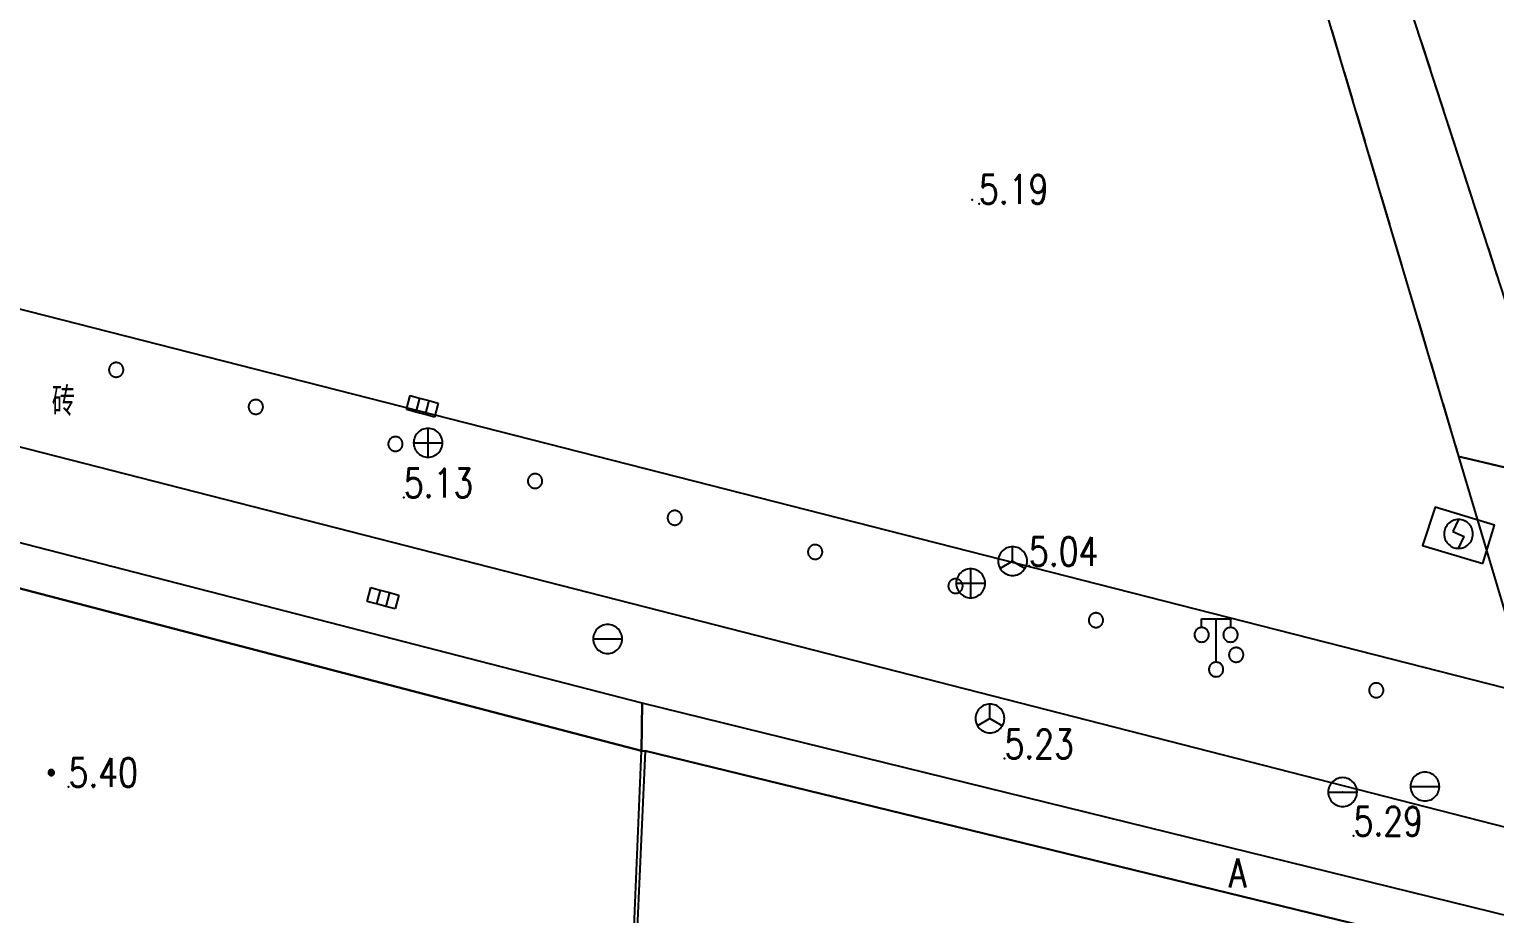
# Model space of a CAD drawing. Extents: x 500064 to 501389, y 2542464 to 2545400.
# Drawn here: x 500805.2 to 500855.9, y 2542684.2 to 2542714.8 of the extents above; entities that cross this region are included whole.
import ezdxf

# ---------------------------------------------------------------- set-up
doc = ezdxf.new("R2010")
doc.units = 0
doc.header["$LTSCALE"] = 0.5
doc.linetypes.add('CENTER', pattern=[50.8, 31.75, -6.35, 6.35, -6.35])
doc.layers.add('地形图', color=8, linetype='CONTINUOUS')
doc.styles.add('HZ', font='romans.shx', dxfattribs={"width": 0.8, "bigfont": 'hztxt.shx'})
doc.linetypes.add('10421', pattern='A,2,[150,AAA.SHX,S=1,R=0,X=0,Y=1],1e-11', length=2)

msp = doc.modelspace()

# ---------------------------------------------------------------- linework, layer by layer
at = {"layer": '地形图', "linetype": '10421', "flags": 128}
msp.add_lwpolyline([(500754.203, 2542974.695), (500766.756, 2542979.856), (500771.623, 2542981.856), (500781.237, 2542982.491), (500786.024, 2542983.55), (500800.67, 2542986.791), (500806.428, 2542987.484), (500807.978, 2542983.96), (500810.981, 2542970.388), (500810.231, 2542968.694), (500811.306, 2542955.454), (500814.267, 2542955.752), (500815.332, 2542919.979), (500816.974, 2542911.232), (500820.027, 2542898.551), (500822.57, 2542885.284), (500823.999, 2542874), (500824.709, 2542862.41), (500825.755, 2542857.145), (500831.565, 2542824.91), (500833.464, 2542814.092), (500834.25, 2542812.692), (500834.285, 2542812.631), (500835.498, 2542807.063), (500836.163, 2542806.226), (500836.427, 2542805.361), (500836.608, 2542804.445), (500837.116, 2542800.81), (500837.792, 2542796.37), (500838.044, 2542793.116), (500837.987, 2542791.001), (500837.869, 2542789.132), (500837.871, 2542786.994), (500838.011, 2542783.971), (500839.096, 2542779.115), (500840.223, 2542774.863), (500841.15, 2542770.816), (500841.902, 2542767.907), (500842.468, 2542765.354), (500843.041, 2542761.362), (500842.763, 2542759.962), (500843.616, 2542755.054), (500844.521, 2542748.413), (500846.324, 2542732.29), (500846.754, 2542726.443), (500847.689, 2542723.418), (500854.649, 2542700.048), (500855.09, 2542699.943), (500858.298, 2542699.182), (500850.693, 2542722.64), (500851.439, 2542724.29), (500851.909, 2542726.528), (500852.204, 2542728.454), (500852.562, 2542730.905), (500852.714, 2542732.854), (500852.624, 2542741.836), (500852.113, 2542746.665), (500851.754, 2542750.779), (500849.371, 2542753.466), (500848.798, 2542758.505), (500849.085, 2542762.204), (500848.623, 2542768.831), (500845.934, 2542785.506), (500845.042, 2542798.204), (500844.494, 2542803.044), (500843.723, 2542805.076), (500842.639, 2542806.261), (500840.726, 2542807.863), (500839.662, 2542813.715), (500839, 2542816.562), (500838.077, 2542819.972), (500834.804, 2542838.464), (500832.418, 2542855.46), (500829.995, 2542873.409), (500829.605, 2542876.218), (500829.128, 2542879.144), (500828.835, 2542880.616), (500827.521, 2542886.528), (500825.949, 2542892.949), (500824.779, 2542897.856), (500823.22, 2542905.406), (500822.712, 2542908.768), (500822.287, 2542912.716), (500821.557, 2542920.901), (500817.898, 2542920.58), (500817.649, 2542956.094), (500816.583, 2542960.45), (500816.1, 2542970.382), (500815.529, 2542978.477), (500815.494, 2542984.207), (500815.638, 2542987.326), (500815.783, 2542989.782), (500815.828, 2542990.167), (500816.047, 2542990.819), (500816.36, 2542991.191), (500816.876, 2542991.479), (500817.597, 2542991.669), (500820.79, 2542992.117), (500825.962, 2542992.799), (500831.554, 2542993.527), (500833.603, 2542993.788), (500834.268, 2542993.813), (500835.917, 2542993.668), (500837.277, 2542997.218), (500847.327, 2542998.788), (500852.507, 2542997.898), (500857.497, 2542998.421), (500866.435, 2542999.958), (500868.339, 2542999.958), (500877.436, 2543001.987), (500883.589, 2543003.61), (500883.838, 2543003.634), (500898.384, 2543004.793), (500910.656, 2543007.233), (500925.139, 2543009.502), (500943.109, 2543010.488), (500961.295, 2543011.662), (500971.348, 2543007.629), (500977.238, 2543002.479), (500975.728, 2543000.389), (500988.993, 2542994.361), (500993.388, 2542992.284), (500997.059, 2542990.332), (500998.052, 2542989.806), (501004.587, 2542986.783), (501007.126, 2542985.473), (501009.481, 2542984.17), (501011.153, 2542983.218), (501012.799, 2542982.6), (501014.711, 2542982.36), (501018.28, 2542982.212), (501036.032, 2542981.946), (501049.83, 2542981.54), (501053.699, 2542981.364), (501060.811, 2542981.03), (501068.164, 2542980.612), (501074.273, 2542979.952), (501077.348, 2542979.504), (501080.342, 2542978.964), (501082.603, 2542978.416), (501085.519, 2542977.537), (501089.257, 2542976.244), (501091.455, 2542975.57), (501093.527, 2542975.247), (501100.687, 2542976.721), (501106.438, 2542977.058), (501111.595, 2542977.501), (501115.833, 2542978.212), (501120.394, 2542979.147), (501130.098, 2542981.504), (501138.147, 2542984.689), (501145.934, 2542987.982), (501159.061, 2542995.793), (501160.733, 2542996.98), (501168.84, 2543003.851), (501173.559, 2543008.622), (501180.329, 2543015.742), (501184.08, 2543019.869), (501186.556, 2543022.802), (501190.889, 2543028.689), (501192.739, 2543030.989), (501196.244, 2543034.859)], dxfattribs=at)
at = {"layer": '地形图'}
for points in [[(500850.258, 2542714.794), (500850.544, 2542713.835)], [(500853.673, 2542713.451), (500853.365, 2542714.402)], [(500850.686, 2542713.356), (500850.972, 2542712.398)], [(500854.136, 2542712.024), (500853.827, 2542712.975)], [(500851.115, 2542711.918), (500851.4, 2542710.96)], [(500854.598, 2542710.597), (500854.29, 2542711.548)], [(500895.509, 2542682.011), (500780.472, 2542711.364), (500780.167, 2542711.356), (500779.894, 2542711.319), (500779.437, 2542711.188), (500778.873, 2542710.884), (500778.347, 2542710.388), (500778.023, 2542709.87), (500777.406, 2542707.397), (500777.501, 2542673.51)], [(500851.543, 2542710.481), (500851.828, 2542709.522)], [(500855.061, 2542709.17), (500854.752, 2542710.121)], [(500851.971, 2542709.043), (500852.256, 2542708.085)], [(500855.523, 2542707.743), (500855.215, 2542708.695)], [(500852.399, 2542707.606), (500852.685, 2542706.647)], [(500897.091, 2542676.757), (500858.669, 2542686.593), (500836.197, 2542692.346), (500794.446, 2542703.035), (500777.406, 2542707.397)], [(500855.986, 2542706.316), (500855.678, 2542707.268)], [(500852.827, 2542706.168), (500853.113, 2542705.21)], [(500853.256, 2542704.73), (500853.541, 2542703.772)], [(500808.187, 2542702.798), (500808.203, 2542702.799), (500808.218, 2542702.8), (500808.234, 2542702.802), (500808.249, 2542702.806), (500808.264, 2542702.81), (500808.279, 2542702.815), (500808.294, 2542702.821), (500808.308, 2542702.828), (500808.321, 2542702.836), (500808.334, 2542702.845), (500808.347, 2542702.854), (500808.359, 2542702.865), (500808.37, 2542702.876), (500808.38, 2542702.887), (500808.39, 2542702.9), (500808.399, 2542702.913), (500808.407, 2542702.926), (500808.414, 2542702.94), (500808.421, 2542702.954), (500808.426, 2542702.969), (500808.431, 2542702.984), (500808.434, 2542702.999), (500808.437, 2542703.015), (500808.438, 2542703.031), (500808.439, 2542703.046), (500808.439, 2542703.062), (500808.437, 2542703.078), (500808.435, 2542703.093), (500808.432, 2542703.109), (500808.427, 2542703.124), (500808.422, 2542703.138), (500808.416, 2542703.153), (500808.409, 2542703.167), (500808.401, 2542703.181), (500808.392, 2542703.194), (500808.383, 2542703.206), (500808.373, 2542703.218), (500808.362, 2542703.229), (500808.35, 2542703.24), (500808.338, 2542703.249), (500808.325, 2542703.258), (500808.311, 2542703.266), (500808.297, 2542703.274), (500808.283, 2542703.28), (500808.268, 2542703.285), (500808.253, 2542703.29), (500808.238, 2542703.293), (500808.222, 2542703.296), (500808.207, 2542703.298), (500808.191, 2542703.298), (500808.175, 2542703.298), (500808.16, 2542703.297), (500808.144, 2542703.294), (500808.129, 2542703.291), (500808.114, 2542703.287), (500808.099, 2542703.281), (500808.084, 2542703.275), (500808.07, 2542703.268), (500808.057, 2542703.261), (500808.044, 2542703.252), (500808.031, 2542703.242), (500808.019, 2542703.232), (500808.008, 2542703.221), (500807.998, 2542703.209), (500807.988, 2542703.197), (500807.979, 2542703.184), (500807.971, 2542703.171), (500807.964, 2542703.157), (500807.957, 2542703.142), (500807.952, 2542703.128), (500807.947, 2542703.113), (500807.944, 2542703.097), (500807.941, 2542703.082), (500807.94, 2542703.066), (500807.939, 2542703.05), (500807.939, 2542703.035), (500807.941, 2542703.019), (500807.943, 2542703.004), (500807.946, 2542702.988), (500807.951, 2542702.973), (500807.956, 2542702.958), (500807.962, 2542702.944), (500807.969, 2542702.93), (500807.977, 2542702.916), (500807.986, 2542702.903), (500807.995, 2542702.891), (500808.005, 2542702.879), (500808.016, 2542702.867), (500808.028, 2542702.857), (500808.04, 2542702.847), (500808.053, 2542702.838), (500808.067, 2542702.83), (500808.081, 2542702.823), (500808.095, 2542702.817), (500808.11, 2542702.811), (500808.125, 2542702.807), (500808.14, 2542702.803), (500808.156, 2542702.801), (500808.171, 2542702.799), (500808.187, 2542702.798)], [(500853.684, 2542703.293), (500853.969, 2542702.334)], [(500813.019, 2542701.515), (500813.035, 2542701.515), (500813.051, 2542701.517), (500813.066, 2542701.519), (500813.082, 2542701.522), (500813.097, 2542701.527), (500813.112, 2542701.532), (500813.126, 2542701.538), (500813.14, 2542701.545), (500813.154, 2542701.553), (500813.167, 2542701.562), (500813.179, 2542701.571), (500813.191, 2542701.581), (500813.202, 2542701.592), (500813.213, 2542701.604), (500813.223, 2542701.616), (500813.231, 2542701.629), (500813.24, 2542701.643), (500813.247, 2542701.657), (500813.253, 2542701.671), (500813.259, 2542701.686), (500813.263, 2542701.701), (500813.267, 2542701.716), (500813.269, 2542701.732), (500813.271, 2542701.747), (500813.271, 2542701.763), (500813.271, 2542701.779), (500813.27, 2542701.794), (500813.267, 2542701.81), (500813.264, 2542701.825), (500813.26, 2542701.84), (500813.255, 2542701.855), (500813.249, 2542701.87), (500813.242, 2542701.884), (500813.234, 2542701.897), (500813.225, 2542701.91), (500813.215, 2542701.923), (500813.205, 2542701.935), (500813.194, 2542701.946), (500813.182, 2542701.956), (500813.17, 2542701.966), (500813.157, 2542701.975), (500813.144, 2542701.983), (500813.13, 2542701.99), (500813.115, 2542701.997), (500813.101, 2542702.002), (500813.086, 2542702.007), (500813.07, 2542702.01), (500813.055, 2542702.013), (500813.039, 2542702.014), (500813.024, 2542702.015), (500813.008, 2542702.015), (500812.992, 2542702.013), (500812.977, 2542702.011), (500812.961, 2542702.008), (500812.946, 2542702.003), (500812.931, 2542701.998), (500812.917, 2542701.992), (500812.903, 2542701.985), (500812.889, 2542701.977), (500812.876, 2542701.969), (500812.864, 2542701.959), (500812.852, 2542701.949), (500812.841, 2542701.938), (500812.83, 2542701.926), (500812.82, 2542701.914), (500812.812, 2542701.901), (500812.803, 2542701.887), (500812.796, 2542701.873), (500812.79, 2542701.859), (500812.784, 2542701.844), (500812.78, 2542701.829), (500812.776, 2542701.814), (500812.774, 2542701.798), (500812.772, 2542701.783), (500812.772, 2542701.767), (500812.772, 2542701.751), (500812.773, 2542701.736), (500812.776, 2542701.72), (500812.779, 2542701.705), (500812.783, 2542701.69), (500812.788, 2542701.675), (500812.794, 2542701.661), (500812.801, 2542701.646), (500812.809, 2542701.633), (500812.818, 2542701.62), (500812.828, 2542701.607), (500812.838, 2542701.595), (500812.849, 2542701.584), (500812.861, 2542701.574), (500812.873, 2542701.564), (500812.886, 2542701.555), (500812.899, 2542701.547), (500812.913, 2542701.54), (500812.928, 2542701.533), (500812.942, 2542701.528), (500812.957, 2542701.523), (500812.973, 2542701.52), (500812.988, 2542701.517), (500813.004, 2542701.516), (500813.019, 2542701.515)], [(500818.238, 2542701.674), (500818.368, 2542702.156)], [(500818.368, 2542702.156), (500818.692, 2542702.069), (500819.01, 2542701.982), (500819.334, 2542701.895)], [(500818.692, 2542702.069), (500818.561, 2542701.586)], [(500819.01, 2542701.982), (500818.88, 2542701.5)], [(500819.334, 2542701.895), (500819.203, 2542701.412)], [(500819.203, 2542701.412), (500818.88, 2542701.5), (500818.561, 2542701.586), (500818.238, 2542701.674)], [(500854.112, 2542701.855), (500854.397, 2542700.897)], [(500818.984, 2542700.022), (500819.037, 2542700.025), (500819.088, 2542700.033), (500819.139, 2542700.046), (500819.188, 2542700.065), (500819.234, 2542700.089), (500819.278, 2542700.117), (500819.319, 2542700.15), (500819.356, 2542700.187), (500819.389, 2542700.228), (500819.417, 2542700.272), (500819.441, 2542700.319), (500819.46, 2542700.367), (500819.473, 2542700.418), (500819.482, 2542700.47), (500819.484, 2542700.522), (500819.482, 2542700.574), (500819.473, 2542700.626), (500819.46, 2542700.676), (500819.441, 2542700.725), (500819.417, 2542700.772), (500819.389, 2542700.816), (500819.356, 2542700.856), (500819.319, 2542700.893), (500819.278, 2542700.926), (500819.234, 2542700.955), (500819.188, 2542700.979), (500819.139, 2542700.997), (500819.088, 2542701.011), (500819.037, 2542701.019), (500818.984, 2542701.022), (500818.932, 2542701.019), (500818.88, 2542701.011), (500818.83, 2542700.997), (500818.781, 2542700.979), (500818.734, 2542700.955), (500818.69, 2542700.926), (500818.65, 2542700.893), (500818.613, 2542700.856), (500818.58, 2542700.816), (500818.551, 2542700.772), (500818.528, 2542700.725), (500818.509, 2542700.676), (500818.495, 2542700.626), (500818.487, 2542700.574), (500818.484, 2542700.522), (500818.487, 2542700.47), (500818.495, 2542700.418), (500818.509, 2542700.367), (500818.528, 2542700.319), (500818.551, 2542700.272), (500818.58, 2542700.228), (500818.613, 2542700.187), (500818.65, 2542700.15), (500818.69, 2542700.117), (500818.734, 2542700.089), (500818.781, 2542700.065), (500818.83, 2542700.046), (500818.88, 2542700.033), (500818.932, 2542700.025), (500818.984, 2542700.022)], [(500818.984, 2542700.022), (500818.984, 2542700.522), (500818.984, 2542701.022)], [(500817.852, 2542700.232), (500817.868, 2542700.232), (500817.883, 2542700.234), (500817.899, 2542700.236), (500817.914, 2542700.239), (500817.929, 2542700.243), (500817.944, 2542700.249), (500817.959, 2542700.255), (500817.973, 2542700.262), (500817.986, 2542700.27), (500817.999, 2542700.278), (500818.012, 2542700.288), (500818.024, 2542700.298), (500818.035, 2542700.309), (500818.045, 2542700.321), (500818.055, 2542700.333), (500818.064, 2542700.346), (500818.072, 2542700.36), (500818.079, 2542700.373), (500818.086, 2542700.388), (500818.091, 2542700.403), (500818.096, 2542700.418), (500818.099, 2542700.433), (500818.102, 2542700.448), (500818.103, 2542700.464), (500818.104, 2542700.48), (500818.104, 2542700.495), (500818.102, 2542700.511), (500818.1, 2542700.527), (500818.097, 2542700.542), (500818.092, 2542700.557), (500818.087, 2542700.572), (500818.081, 2542700.586), (500818.074, 2542700.6), (500818.066, 2542700.614), (500818.058, 2542700.627), (500818.048, 2542700.64), (500818.038, 2542700.651), (500818.027, 2542700.663), (500818.015, 2542700.673), (500818.003, 2542700.683), (500817.99, 2542700.692), (500817.976, 2542700.7), (500817.962, 2542700.707), (500817.948, 2542700.713), (500817.933, 2542700.719), (500817.918, 2542700.723), (500817.903, 2542700.727), (500817.887, 2542700.73), (500817.872, 2542700.731), (500817.856, 2542700.732), (500817.84, 2542700.731), (500817.825, 2542700.73), (500817.809, 2542700.728), (500817.794, 2542700.724), (500817.779, 2542700.72), (500817.764, 2542700.715), (500817.749, 2542700.709), (500817.735, 2542700.702), (500817.722, 2542700.694), (500817.709, 2542700.685), (500817.696, 2542700.676), (500817.684, 2542700.665), (500817.673, 2542700.654), (500817.663, 2542700.643), (500817.653, 2542700.63), (500817.644, 2542700.617), (500817.636, 2542700.604), (500817.629, 2542700.59), (500817.622, 2542700.576), (500817.617, 2542700.561), (500817.612, 2542700.546), (500817.609, 2542700.531), (500817.606, 2542700.515), (500817.605, 2542700.5), (500817.604, 2542700.484), (500817.604, 2542700.468), (500817.606, 2542700.453), (500817.608, 2542700.437), (500817.611, 2542700.422), (500817.616, 2542700.406), (500817.621, 2542700.392), (500817.627, 2542700.377), (500817.634, 2542700.363), (500817.642, 2542700.35), (500817.651, 2542700.337), (500817.66, 2542700.324), (500817.67, 2542700.312), (500817.681, 2542700.301), (500817.693, 2542700.29), (500817.705, 2542700.281), (500817.718, 2542700.272), (500817.732, 2542700.264), (500817.746, 2542700.257), (500817.76, 2542700.25), (500817.775, 2542700.245), (500817.79, 2542700.24), (500817.805, 2542700.237), (500817.821, 2542700.234), (500817.836, 2542700.232), (500817.852, 2542700.232)], [(500818.484, 2542700.522), (500818.984, 2542700.522), (500819.484, 2542700.522)], [(500854.54, 2542700.418), (500854.65, 2542700.049)], [(500867.176, 2542671.801), (500858.298, 2542699.182), (500855.09, 2542699.943), (500854.649, 2542700.048), (500862.739, 2542672.887)], [(500822.685, 2542698.949), (500822.7, 2542698.949), (500822.716, 2542698.95), (500822.731, 2542698.953), (500822.747, 2542698.956), (500822.762, 2542698.96), (500822.777, 2542698.965), (500822.791, 2542698.971), (500822.805, 2542698.978), (500822.819, 2542698.986), (500822.832, 2542698.995), (500822.844, 2542699.005), (500822.856, 2542699.015), (500822.867, 2542699.026), (500822.878, 2542699.038), (500822.888, 2542699.05), (500822.897, 2542699.063), (500822.905, 2542699.076), (500822.912, 2542699.09), (500822.918, 2542699.105), (500822.924, 2542699.119), (500822.928, 2542699.134), (500822.932, 2542699.15), (500822.934, 2542699.165), (500822.936, 2542699.181), (500822.937, 2542699.197), (500822.936, 2542699.212), (500822.935, 2542699.228), (500822.933, 2542699.243), (500822.929, 2542699.259), (500822.925, 2542699.274), (500822.92, 2542699.289), (500822.914, 2542699.303), (500822.907, 2542699.317), (500822.899, 2542699.331), (500822.89, 2542699.344), (500822.881, 2542699.356), (500822.87, 2542699.368), (500822.859, 2542699.379), (500822.848, 2542699.39), (500822.835, 2542699.4), (500822.822, 2542699.409), (500822.809, 2542699.417), (500822.795, 2542699.424), (500822.781, 2542699.43), (500822.766, 2542699.436), (500822.751, 2542699.44), (500822.735, 2542699.444), (500822.72, 2542699.446), (500822.704, 2542699.448), (500822.689, 2542699.449), (500822.673, 2542699.448), (500822.657, 2542699.447), (500822.642, 2542699.444), (500822.626, 2542699.441), (500822.611, 2542699.437), (500822.596, 2542699.432), (500822.582, 2542699.426), (500822.568, 2542699.419), (500822.554, 2542699.411), (500822.541, 2542699.402), (500822.529, 2542699.392), (500822.517, 2542699.382), (500822.506, 2542699.371), (500822.495, 2542699.359), (500822.486, 2542699.347), (500822.477, 2542699.334), (500822.469, 2542699.321), (500822.461, 2542699.307), (500822.455, 2542699.292), (500822.449, 2542699.278), (500822.445, 2542699.263), (500822.441, 2542699.247), (500822.439, 2542699.232), (500822.437, 2542699.216), (500822.437, 2542699.201), (500822.437, 2542699.185), (500822.438, 2542699.169), (500822.441, 2542699.154), (500822.444, 2542699.138), (500822.448, 2542699.123), (500822.453, 2542699.108), (500822.46, 2542699.094), (500822.467, 2542699.08), (500822.474, 2542699.066), (500822.483, 2542699.053), (500822.493, 2542699.041), (500822.503, 2542699.029), (500822.514, 2542699.018), (500822.526, 2542699.007), (500822.538, 2542698.998), (500822.551, 2542698.989), (500822.564, 2542698.98), (500822.578, 2542698.973), (500822.593, 2542698.967), (500822.607, 2542698.961), (500822.622, 2542698.957), (500822.638, 2542698.953), (500822.653, 2542698.951), (500822.669, 2542698.949), (500822.685, 2542698.949)], [(500827.525, 2542697.676), (500827.541, 2542697.676), (500827.556, 2542697.678), (500827.572, 2542697.681), (500827.587, 2542697.684), (500827.602, 2542697.689), (500827.617, 2542697.694), (500827.631, 2542697.701), (500827.645, 2542697.708), (500827.658, 2542697.716), (500827.671, 2542697.725), (500827.684, 2542697.735), (500827.695, 2542697.746), (500827.706, 2542697.757), (500827.716, 2542697.769), (500827.726, 2542697.781), (500827.735, 2542697.794), (500827.742, 2542697.808), (500827.749, 2542697.822), (500827.755, 2542697.837), (500827.761, 2542697.851), (500827.765, 2542697.867), (500827.768, 2542697.882), (500827.77, 2542697.897), (500827.771, 2542697.913), (500827.772, 2542697.929), (500827.771, 2542697.944), (500827.769, 2542697.96), (500827.767, 2542697.976), (500827.763, 2542697.991), (500827.758, 2542698.006), (500827.753, 2542698.021), (500827.747, 2542698.035), (500827.739, 2542698.049), (500827.731, 2542698.062), (500827.722, 2542698.075), (500827.712, 2542698.087), (500827.702, 2542698.099), (500827.691, 2542698.11), (500827.679, 2542698.12), (500827.666, 2542698.13), (500827.653, 2542698.138), (500827.639, 2542698.146), (500827.625, 2542698.153), (500827.611, 2542698.159), (500827.596, 2542698.164), (500827.581, 2542698.169), (500827.565, 2542698.172), (500827.55, 2542698.174), (500827.534, 2542698.175), (500827.519, 2542698.176), (500827.503, 2542698.175), (500827.487, 2542698.173), (500827.472, 2542698.171), (500827.456, 2542698.167), (500827.441, 2542698.162), (500827.427, 2542698.157), (500827.412, 2542698.15), (500827.399, 2542698.143), (500827.385, 2542698.135), (500827.372, 2542698.126), (500827.36, 2542698.116), (500827.348, 2542698.106), (500827.337, 2542698.094), (500827.327, 2542698.082), (500827.318, 2542698.07), (500827.309, 2542698.057), (500827.301, 2542698.043), (500827.294, 2542698.029), (500827.288, 2542698.015), (500827.283, 2542698), (500827.279, 2542697.985), (500827.276, 2542697.969), (500827.273, 2542697.954), (500827.272, 2542697.938), (500827.272, 2542697.922), (500827.272, 2542697.907), (500827.274, 2542697.891), (500827.277, 2542697.876), (500827.28, 2542697.86), (500827.285, 2542697.845), (500827.29, 2542697.831), (500827.297, 2542697.816), (500827.304, 2542697.802), (500827.312, 2542697.789), (500827.321, 2542697.776), (500827.331, 2542697.764), (500827.342, 2542697.752), (500827.353, 2542697.741), (500827.365, 2542697.731), (500827.377, 2542697.721), (500827.391, 2542697.713), (500827.404, 2542697.705), (500827.418, 2542697.698), (500827.433, 2542697.692), (500827.448, 2542697.687), (500827.463, 2542697.683), (500827.478, 2542697.679), (500827.494, 2542697.677), (500827.509, 2542697.676), (500827.525, 2542697.676)], [(500855.484, 2542696.341), (500855.886, 2542697.673), (500853.839, 2542698.291), (500853.402, 2542696.97), (500855.484, 2542696.341)], [(500854.646, 2542696.868), (500854.698, 2542696.87), (500854.75, 2542696.878), (500854.801, 2542696.892), (500854.849, 2542696.911), (500854.896, 2542696.934), (500854.94, 2542696.963), (500854.981, 2542696.996), (500855.018, 2542697.033), (500855.051, 2542697.074), (500855.079, 2542697.118), (500855.103, 2542697.164), (500855.122, 2542697.213), (500855.135, 2542697.264), (500855.143, 2542697.315), (500855.146, 2542697.368), (500855.143, 2542697.42), (500855.135, 2542697.471), (500855.122, 2542697.522), (500855.103, 2542697.571), (500855.079, 2542697.618), (500855.051, 2542697.661), (500855.018, 2542697.702), (500854.981, 2542697.739), (500854.94, 2542697.772), (500854.896, 2542697.801), (500854.849, 2542697.824), (500854.801, 2542697.843), (500854.75, 2542697.857), (500854.698, 2542697.865), (500854.646, 2542697.868), (500854.594, 2542697.865), (500854.542, 2542697.857), (500854.491, 2542697.843), (500854.443, 2542697.824), (500854.396, 2542697.801), (500854.352, 2542697.772), (500854.311, 2542697.739), (500854.274, 2542697.702), (500854.242, 2542697.661), (500854.213, 2542697.618), (500854.189, 2542697.571), (500854.17, 2542697.522), (500854.157, 2542697.471), (500854.149, 2542697.42), (500854.146, 2542697.368), (500854.149, 2542697.315), (500854.157, 2542697.264), (500854.17, 2542697.213), (500854.189, 2542697.164), (500854.213, 2542697.118), (500854.242, 2542697.074), (500854.274, 2542697.033), (500854.311, 2542696.996), (500854.352, 2542696.963), (500854.396, 2542696.934), (500854.443, 2542696.911), (500854.491, 2542696.892), (500854.542, 2542696.878), (500854.594, 2542696.87), (500854.646, 2542696.868)], [(500854.646, 2542697.868), (500854.455, 2542697.456)], [(500854.455, 2542697.456), (500854.837, 2542697.279)], [(500832.383, 2542696.494), (500832.399, 2542696.495), (500832.415, 2542696.497), (500832.43, 2542696.499), (500832.445, 2542696.503), (500832.46, 2542696.507), (500832.475, 2542696.513), (500832.49, 2542696.519), (500832.503, 2542696.527), (500832.517, 2542696.535), (500832.53, 2542696.544), (500832.542, 2542696.554), (500832.554, 2542696.564), (500832.565, 2542696.575), (500832.575, 2542696.587), (500832.584, 2542696.6), (500832.593, 2542696.613), (500832.601, 2542696.627), (500832.608, 2542696.641), (500832.614, 2542696.655), (500832.619, 2542696.67), (500832.623, 2542696.685), (500832.626, 2542696.701), (500832.629, 2542696.716), (500832.63, 2542696.732), (500832.63, 2542696.747), (500832.629, 2542696.763), (500832.628, 2542696.779), (500832.625, 2542696.794), (500832.622, 2542696.81), (500832.617, 2542696.825), (500832.611, 2542696.839), (500832.605, 2542696.854), (500832.598, 2542696.867), (500832.59, 2542696.881), (500832.581, 2542696.894), (500832.571, 2542696.906), (500832.56, 2542696.918), (500832.549, 2542696.929), (500832.537, 2542696.939), (500832.525, 2542696.948), (500832.511, 2542696.957), (500832.498, 2542696.965), (500832.484, 2542696.972), (500832.469, 2542696.978), (500832.454, 2542696.983), (500832.439, 2542696.987), (500832.424, 2542696.99), (500832.408, 2542696.993), (500832.393, 2542696.994), (500832.377, 2542696.994), (500832.361, 2542696.994), (500832.346, 2542696.992), (500832.33, 2542696.989), (500832.315, 2542696.986), (500832.3, 2542696.981), (500832.285, 2542696.975), (500832.271, 2542696.969), (500832.257, 2542696.962), (500832.244, 2542696.954), (500832.231, 2542696.945), (500832.218, 2542696.935), (500832.207, 2542696.924), (500832.196, 2542696.913), (500832.186, 2542696.901), (500832.176, 2542696.889), (500832.167, 2542696.875), (500832.16, 2542696.862), (500832.153, 2542696.848), (500832.147, 2542696.833), (500832.141, 2542696.818), (500832.137, 2542696.803), (500832.134, 2542696.788), (500832.132, 2542696.772), (500832.131, 2542696.757), (500832.13, 2542696.741), (500832.131, 2542696.725), (500832.133, 2542696.71), (500832.135, 2542696.694), (500832.139, 2542696.679), (500832.143, 2542696.664), (500832.149, 2542696.649), (500832.155, 2542696.635), (500832.163, 2542696.621), (500832.171, 2542696.608), (500832.18, 2542696.595), (500832.19, 2542696.582), (500832.2, 2542696.571), (500832.211, 2542696.56), (500832.223, 2542696.55), (500832.236, 2542696.54), (500832.249, 2542696.531), (500832.263, 2542696.524), (500832.277, 2542696.517), (500832.291, 2542696.511), (500832.306, 2542696.505), (500832.321, 2542696.501), (500832.337, 2542696.498), (500832.352, 2542696.496), (500832.368, 2542696.495), (500832.383, 2542696.494)], [(500839.215, 2542695.926), (500839.267, 2542695.928), (500839.319, 2542695.936), (500839.369, 2542695.95), (500839.418, 2542695.969), (500839.465, 2542695.993), (500839.509, 2542696.021), (500839.55, 2542696.054), (500839.587, 2542696.091), (500839.619, 2542696.132), (500839.648, 2542696.176), (500839.672, 2542696.222), (500839.691, 2542696.271), (500839.704, 2542696.322), (500839.712, 2542696.373), (500839.715, 2542696.426), (500839.712, 2542696.478), (500839.704, 2542696.529), (500839.691, 2542696.58), (500839.672, 2542696.629), (500839.648, 2542696.676), (500839.619, 2542696.719), (500839.587, 2542696.76), (500839.55, 2542696.797), (500839.509, 2542696.83), (500839.465, 2542696.859), (500839.418, 2542696.882), (500839.369, 2542696.901), (500839.319, 2542696.915), (500839.267, 2542696.923), (500839.215, 2542696.925), (500839.163, 2542696.923), (500839.111, 2542696.915), (500839.06, 2542696.901), (500839.012, 2542696.882), (500838.965, 2542696.859), (500838.921, 2542696.83), (500838.88, 2542696.797), (500838.843, 2542696.76), (500838.81, 2542696.719), (500838.782, 2542696.676), (500838.758, 2542696.629), (500838.739, 2542696.58), (500838.726, 2542696.529), (500838.718, 2542696.478), (500838.715, 2542696.426), (500838.718, 2542696.373), (500838.726, 2542696.322), (500838.739, 2542696.271), (500838.758, 2542696.222), (500838.782, 2542696.176), (500838.81, 2542696.132), (500838.843, 2542696.091), (500838.88, 2542696.054), (500838.921, 2542696.021), (500838.965, 2542695.993), (500839.012, 2542695.969), (500839.06, 2542695.95), (500839.111, 2542695.936), (500839.163, 2542695.928), (500839.215, 2542695.926)], [(500839.215, 2542696.426), (500839.215, 2542696.925)], [(500854.646, 2542696.868), (500854.837, 2542697.279)], [(500839.215, 2542696.426), (500838.782, 2542696.176)], [(500839.215, 2542696.426), (500839.648, 2542696.176)], [(500837.242, 2542695.313), (500837.258, 2542695.314), (500837.273, 2542695.315), (500837.289, 2542695.318), (500837.304, 2542695.322), (500837.319, 2542695.326), (500837.334, 2542695.332), (500837.348, 2542695.338), (500837.362, 2542695.345), (500837.37, 2542695.35), (500837.375, 2542695.354), (500837.388, 2542695.363), (500837.4, 2542695.372), (500837.412, 2542695.383), (500837.423, 2542695.394), (500837.433, 2542695.406), (500837.443, 2542695.419), (500837.451, 2542695.432), (500837.459, 2542695.445), (500837.466, 2542695.459), (500837.472, 2542695.474), (500837.477, 2542695.489), (500837.482, 2542695.504), (500837.485, 2542695.519), (500837.487, 2542695.535), (500837.488, 2542695.55), (500837.489, 2542695.566), (500837.488, 2542695.582), (500837.486, 2542695.597), (500837.484, 2542695.613), (500837.48, 2542695.628), (500837.475, 2542695.643), (500837.47, 2542695.659), (500837.464, 2542695.672), (500837.456, 2542695.686), (500837.448, 2542695.7), (500837.439, 2542695.712), (500837.429, 2542695.725), (500837.419, 2542695.736), (500837.407, 2542695.747), (500837.396, 2542695.758), (500837.383, 2542695.767), (500837.37, 2542695.776), (500837.356, 2542695.784), (500837.342, 2542695.79), (500837.328, 2542695.797), (500837.313, 2542695.802), (500837.298, 2542695.806), (500837.285, 2542695.808), (500837.282, 2542695.809), (500837.267, 2542695.811), (500837.251, 2542695.813), (500837.235, 2542695.813), (500837.22, 2542695.812), (500837.204, 2542695.811), (500837.189, 2542695.808), (500837.173, 2542695.804), (500837.158, 2542695.8), (500837.144, 2542695.794), (500837.129, 2542695.788), (500837.115, 2542695.78), (500837.102, 2542695.772), (500837.089, 2542695.763), (500837.077, 2542695.753), (500837.065, 2542695.743), (500837.054, 2542695.732), (500837.044, 2542695.72), (500837.035, 2542695.707), (500837.026, 2542695.694), (500837.018, 2542695.681), (500837.011, 2542695.666), (500837.005, 2542695.652), (500837, 2542695.637), (500836.996, 2542695.622), (500836.993, 2542695.607), (500836.99, 2542695.591), (500836.989, 2542695.575), (500836.989, 2542695.56), (500836.989, 2542695.544), (500836.991, 2542695.528), (500836.994, 2542695.513), (500836.997, 2542695.498), (500837.002, 2542695.483), (500837.007, 2542695.468), (500837.014, 2542695.454), (500837.021, 2542695.44), (500837.029, 2542695.426), (500837.038, 2542695.413), (500837.048, 2542695.401), (500837.059, 2542695.389), (500837.07, 2542695.378), (500837.082, 2542695.368), (500837.094, 2542695.359), (500837.107, 2542695.35), (500837.121, 2542695.342), (500837.135, 2542695.335), (500837.15, 2542695.329), (500837.164, 2542695.324), (500837.18, 2542695.32), (500837.195, 2542695.317), (500837.211, 2542695.315), (500837.226, 2542695.313), (500837.242, 2542695.313)], [(500837.762, 2542695.159), (500837.814, 2542695.161), (500837.866, 2542695.169), (500837.917, 2542695.183), (500837.966, 2542695.202), (500838.012, 2542695.226), (500838.056, 2542695.254), (500838.097, 2542695.287), (500838.134, 2542695.324), (500838.167, 2542695.365), (500838.195, 2542695.409), (500838.219, 2542695.455), (500838.238, 2542695.504), (500838.251, 2542695.555), (500838.259, 2542695.606), (500838.262, 2542695.659), (500838.259, 2542695.711), (500838.251, 2542695.763), (500838.238, 2542695.813), (500838.219, 2542695.862), (500838.195, 2542695.909), (500838.167, 2542695.952), (500838.134, 2542695.993), (500838.097, 2542696.03), (500838.056, 2542696.063), (500838.012, 2542696.092), (500837.966, 2542696.115), (500837.917, 2542696.134), (500837.866, 2542696.148), (500837.814, 2542696.156), (500837.762, 2542696.159), (500837.71, 2542696.156), (500837.658, 2542696.148), (500837.608, 2542696.134), (500837.559, 2542696.115), (500837.512, 2542696.092), (500837.468, 2542696.063), (500837.428, 2542696.03), (500837.391, 2542695.993), (500837.358, 2542695.952), (500837.329, 2542695.909), (500837.305, 2542695.862), (500837.287, 2542695.813), (500837.285, 2542695.808), (500837.273, 2542695.763), (500837.265, 2542695.711), (500837.262, 2542695.659), (500837.265, 2542695.606), (500837.273, 2542695.555), (500837.287, 2542695.504), (500837.305, 2542695.455), (500837.329, 2542695.409), (500837.358, 2542695.365), (500837.37, 2542695.35), (500837.391, 2542695.324), (500837.428, 2542695.287), (500837.468, 2542695.254), (500837.512, 2542695.226), (500837.559, 2542695.202), (500837.608, 2542695.183), (500837.658, 2542695.169), (500837.71, 2542695.161), (500837.762, 2542695.159)], [(500837.762, 2542695.159), (500837.762, 2542695.659), (500837.762, 2542696.159)], [(500816.875, 2542695.031), (500817.006, 2542695.514)], [(500817.006, 2542695.514), (500817.329, 2542695.426), (500817.648, 2542695.34), (500817.971, 2542695.253)], [(500817.329, 2542695.426), (500817.199, 2542694.944)], [(500817.648, 2542695.34), (500817.517, 2542694.858)], [(500837.262, 2542695.659), (500837.47, 2542695.659), (500837.762, 2542695.659), (500838.262, 2542695.659)], [(500817.84, 2542694.77), (500817.517, 2542694.858), (500817.199, 2542694.944), (500816.875, 2542695.031)], [(500817.971, 2542695.253), (500817.84, 2542694.77)], [(500842.1, 2542694.132), (500842.116, 2542694.132), (500842.132, 2542694.134), (500842.147, 2542694.137), (500842.162, 2542694.14), (500842.177, 2542694.145), (500842.192, 2542694.15), (500842.206, 2542694.157), (500842.22, 2542694.164), (500842.234, 2542694.172), (500842.247, 2542694.181), (500842.259, 2542694.191), (500842.271, 2542694.202), (500842.282, 2542694.213), (500842.292, 2542694.225), (500842.301, 2542694.237), (500842.31, 2542694.25), (500842.318, 2542694.264), (500842.325, 2542694.278), (500842.331, 2542694.293), (500842.336, 2542694.307), (500842.34, 2542694.323), (500842.343, 2542694.338), (500842.346, 2542694.353), (500842.347, 2542694.369), (500842.347, 2542694.385), (500842.346, 2542694.4), (500842.345, 2542694.416), (500842.342, 2542694.432), (500842.338, 2542694.447), (500842.334, 2542694.462), (500842.328, 2542694.477), (500842.322, 2542694.491), (500842.315, 2542694.505), (500842.306, 2542694.518), (500842.297, 2542694.531), (500842.288, 2542694.543), (500842.277, 2542694.555), (500842.266, 2542694.566), (500842.254, 2542694.576), (500842.241, 2542694.586), (500842.228, 2542694.594), (500842.215, 2542694.602), (500842.201, 2542694.609), (500842.186, 2542694.615), (500842.171, 2542694.62), (500842.156, 2542694.624), (500842.141, 2542694.628), (500842.125, 2542694.63), (500842.11, 2542694.631), (500842.094, 2542694.632), (500842.078, 2542694.631), (500842.063, 2542694.629), (500842.047, 2542694.626), (500842.032, 2542694.623), (500842.017, 2542694.618), (500842.002, 2542694.613), (500841.988, 2542694.606), (500841.974, 2542694.599), (500841.96, 2542694.591), (500841.948, 2542694.582), (500841.935, 2542694.572), (500841.924, 2542694.562), (500841.913, 2542694.55), (500841.902, 2542694.538), (500841.893, 2542694.526), (500841.884, 2542694.513), (500841.877, 2542694.499), (500841.87, 2542694.485), (500841.864, 2542694.471), (500841.858, 2542694.456), (500841.854, 2542694.441), (500841.851, 2542694.425), (500841.849, 2542694.41), (500841.847, 2542694.394), (500841.847, 2542694.378), (500841.848, 2542694.363), (500841.85, 2542694.347), (500841.852, 2542694.332), (500841.856, 2542694.316), (500841.86, 2542694.301), (500841.866, 2542694.287), (500841.872, 2542694.272), (500841.88, 2542694.258), (500841.888, 2542694.245), (500841.897, 2542694.232), (500841.907, 2542694.22), (500841.917, 2542694.208), (500841.928, 2542694.197), (500841.94, 2542694.187), (500841.953, 2542694.177), (500841.966, 2542694.169), (500841.98, 2542694.161), (500841.994, 2542694.154), (500842.008, 2542694.148), (500842.023, 2542694.143), (500842.038, 2542694.139), (500842.053, 2542694.135), (500842.069, 2542694.133), (500842.085, 2542694.132), (500842.1, 2542694.132)], [(500845.756, 2542694.126), (500845.756, 2542694.426)], [(500845.756, 2542694.426), (500846.256, 2542694.426), (500846.756, 2542694.426)], [(500846.256, 2542692.926), (500846.256, 2542694.426)], [(500846.756, 2542694.426), (500846.756, 2542694.126)], [(500825.198, 2542693.231), (500825.25, 2542693.234), (500825.302, 2542693.242), (500825.353, 2542693.256), (500825.401, 2542693.275), (500825.448, 2542693.298), (500825.492, 2542693.327), (500825.533, 2542693.36), (500825.57, 2542693.397), (500825.603, 2542693.437), (500825.631, 2542693.481), (500825.655, 2542693.528), (500825.674, 2542693.577), (500825.687, 2542693.627), (500825.695, 2542693.679), (500825.698, 2542693.731), (500825.695, 2542693.784), (500825.687, 2542693.835), (500825.674, 2542693.886), (500825.655, 2542693.935), (500825.631, 2542693.981), (500825.603, 2542694.025), (500825.57, 2542694.066), (500825.533, 2542694.103), (500825.492, 2542694.136), (500825.448, 2542694.164), (500825.401, 2542694.188), (500825.353, 2542694.207), (500825.302, 2542694.22), (500825.25, 2542694.229), (500825.198, 2542694.231), (500825.146, 2542694.229), (500825.094, 2542694.22), (500825.044, 2542694.207), (500824.995, 2542694.188), (500824.948, 2542694.164), (500824.904, 2542694.136), (500824.864, 2542694.103), (500824.826, 2542694.066), (500824.794, 2542694.025), (500824.765, 2542693.981), (500824.741, 2542693.935), (500824.723, 2542693.886), (500824.709, 2542693.835), (500824.701, 2542693.784), (500824.698, 2542693.731), (500824.701, 2542693.679), (500824.709, 2542693.627), (500824.723, 2542693.577), (500824.741, 2542693.528), (500824.765, 2542693.481), (500824.794, 2542693.437), (500824.826, 2542693.397), (500824.864, 2542693.36), (500824.904, 2542693.327), (500824.948, 2542693.298), (500824.995, 2542693.275), (500825.044, 2542693.256), (500825.094, 2542693.242), (500825.146, 2542693.234), (500825.198, 2542693.231)], [(500845.756, 2542693.626), (500845.782, 2542693.627), (500845.808, 2542693.631), (500845.833, 2542693.638), (500845.858, 2542693.647), (500845.881, 2542693.659), (500845.903, 2542693.673), (500845.923, 2542693.69), (500845.942, 2542693.708), (500845.958, 2542693.729), (500845.972, 2542693.751), (500845.984, 2542693.774), (500845.994, 2542693.798), (500846, 2542693.824), (500846.005, 2542693.85), (500846.006, 2542693.876), (500846.005, 2542693.902), (500846, 2542693.928), (500845.994, 2542693.953), (500845.984, 2542693.977), (500845.972, 2542694.001), (500845.958, 2542694.023), (500845.942, 2542694.043), (500845.923, 2542694.061), (500845.903, 2542694.078), (500845.881, 2542694.092), (500845.858, 2542694.104), (500845.833, 2542694.113), (500845.808, 2542694.12), (500845.782, 2542694.124), (500845.756, 2542694.126), (500845.73, 2542694.124), (500845.704, 2542694.12), (500845.679, 2542694.113), (500845.654, 2542694.104), (500845.631, 2542694.092), (500845.609, 2542694.078), (500845.589, 2542694.061), (500845.57, 2542694.043), (500845.554, 2542694.023), (500845.539, 2542694.001), (500845.527, 2542693.977), (500845.518, 2542693.953), (500845.511, 2542693.928), (500845.507, 2542693.902), (500845.506, 2542693.876), (500845.507, 2542693.85), (500845.511, 2542693.824), (500845.518, 2542693.798), (500845.527, 2542693.774), (500845.539, 2542693.751), (500845.554, 2542693.729), (500845.57, 2542693.708), (500845.589, 2542693.69), (500845.609, 2542693.673), (500845.631, 2542693.659), (500845.654, 2542693.647), (500845.679, 2542693.638), (500845.704, 2542693.631), (500845.73, 2542693.627), (500845.756, 2542693.626)], [(500846.756, 2542693.626), (500846.782, 2542693.627), (500846.808, 2542693.631), (500846.833, 2542693.638), (500846.858, 2542693.647), (500846.881, 2542693.659), (500846.903, 2542693.673), (500846.923, 2542693.69), (500846.942, 2542693.708), (500846.958, 2542693.729), (500846.972, 2542693.751), (500846.984, 2542693.774), (500846.994, 2542693.798), (500847, 2542693.824), (500847.005, 2542693.85), (500847.006, 2542693.876), (500847.005, 2542693.902), (500847, 2542693.928), (500846.994, 2542693.953), (500846.984, 2542693.977), (500846.972, 2542694.001), (500846.958, 2542694.023), (500846.942, 2542694.043), (500846.923, 2542694.061), (500846.903, 2542694.078), (500846.881, 2542694.092), (500846.858, 2542694.104), (500846.833, 2542694.113), (500846.808, 2542694.12), (500846.782, 2542694.124), (500846.756, 2542694.126), (500846.73, 2542694.124), (500846.704, 2542694.12), (500846.679, 2542694.113), (500846.654, 2542694.104), (500846.631, 2542694.092), (500846.609, 2542694.078), (500846.589, 2542694.061), (500846.57, 2542694.043), (500846.554, 2542694.023), (500846.539, 2542694.001), (500846.527, 2542693.977), (500846.518, 2542693.953), (500846.511, 2542693.928), (500846.507, 2542693.902), (500846.506, 2542693.876), (500846.507, 2542693.85), (500846.511, 2542693.824), (500846.518, 2542693.798), (500846.527, 2542693.774), (500846.539, 2542693.751), (500846.554, 2542693.729), (500846.57, 2542693.708), (500846.589, 2542693.69), (500846.609, 2542693.673), (500846.631, 2542693.659), (500846.654, 2542693.647), (500846.679, 2542693.638), (500846.704, 2542693.631), (500846.73, 2542693.627), (500846.756, 2542693.626)], [(500824.698, 2542693.731), (500825.698, 2542693.731)], [(500846.952, 2542692.933), (500846.968, 2542692.933), (500846.983, 2542692.935), (500846.999, 2542692.937), (500847.014, 2542692.941), (500847.029, 2542692.945), (500847.044, 2542692.95), (500847.058, 2542692.957), (500847.072, 2542692.964), (500847.086, 2542692.972), (500847.099, 2542692.981), (500847.111, 2542692.99), (500847.123, 2542693.001), (500847.134, 2542693.012), (500847.144, 2542693.024), (500847.154, 2542693.036), (500847.163, 2542693.049), (500847.171, 2542693.063), (500847.178, 2542693.077), (500847.184, 2542693.091), (500847.189, 2542693.106), (500847.194, 2542693.121), (500847.197, 2542693.137), (500847.199, 2542693.152), (500847.201, 2542693.168), (500847.201, 2542693.183), (500847.201, 2542693.199), (500847.199, 2542693.215), (500847.197, 2542693.23), (500847.193, 2542693.246), (500847.189, 2542693.261), (500847.183, 2542693.275), (500847.177, 2542693.29), (500847.17, 2542693.304), (500847.162, 2542693.317), (500847.153, 2542693.33), (500847.143, 2542693.343), (500847.133, 2542693.354), (500847.122, 2542693.365), (500847.11, 2542693.376), (500847.097, 2542693.385), (500847.084, 2542693.394), (500847.071, 2542693.402), (500847.057, 2542693.409), (500847.042, 2542693.415), (500847.028, 2542693.421), (500847.013, 2542693.425), (500846.997, 2542693.428), (500846.982, 2542693.431), (500846.966, 2542693.432), (500846.95, 2542693.433), (500846.935, 2542693.432), (500846.919, 2542693.43), (500846.903, 2542693.428), (500846.888, 2542693.424), (500846.873, 2542693.42), (500846.858, 2542693.415), (500846.844, 2542693.408), (500846.83, 2542693.401), (500846.817, 2542693.393), (500846.804, 2542693.384), (500846.791, 2542693.375), (500846.779, 2542693.364), (500846.768, 2542693.353), (500846.758, 2542693.341), (500846.748, 2542693.329), (500846.74, 2542693.316), (500846.732, 2542693.302), (500846.725, 2542693.288), (500846.718, 2542693.274), (500846.713, 2542693.259), (500846.709, 2542693.244), (500846.705, 2542693.229), (500846.703, 2542693.213), (500846.702, 2542693.197), (500846.701, 2542693.182), (500846.702, 2542693.166), (500846.703, 2542693.15), (500846.706, 2542693.135), (500846.709, 2542693.119), (500846.714, 2542693.104), (500846.719, 2542693.09), (500846.725, 2542693.075), (500846.732, 2542693.061), (500846.741, 2542693.048), (500846.749, 2542693.035), (500846.759, 2542693.022), (500846.77, 2542693.011), (500846.781, 2542693), (500846.793, 2542692.989), (500846.805, 2542692.98), (500846.818, 2542692.971), (500846.832, 2542692.963), (500846.846, 2542692.956), (500846.86, 2542692.95), (500846.875, 2542692.945), (500846.89, 2542692.94), (500846.905, 2542692.937), (500846.921, 2542692.934), (500846.936, 2542692.933), (500846.952, 2542692.933)], [(500846.256, 2542692.426), (500846.282, 2542692.427), (500846.308, 2542692.431), (500846.333, 2542692.438), (500846.358, 2542692.447), (500846.381, 2542692.459), (500846.403, 2542692.473), (500846.423, 2542692.49), (500846.442, 2542692.508), (500846.458, 2542692.529), (500846.472, 2542692.551), (500846.484, 2542692.574), (500846.494, 2542692.598), (500846.5, 2542692.624), (500846.505, 2542692.65), (500846.506, 2542692.676), (500846.505, 2542692.702), (500846.5, 2542692.728), (500846.494, 2542692.753), (500846.484, 2542692.777), (500846.472, 2542692.801), (500846.458, 2542692.823), (500846.442, 2542692.843), (500846.423, 2542692.861), (500846.403, 2542692.878), (500846.381, 2542692.892), (500846.358, 2542692.904), (500846.333, 2542692.913), (500846.308, 2542692.92), (500846.282, 2542692.924), (500846.256, 2542692.926), (500846.23, 2542692.924), (500846.204, 2542692.92), (500846.179, 2542692.913), (500846.154, 2542692.904), (500846.131, 2542692.892), (500846.109, 2542692.878), (500846.089, 2542692.861), (500846.07, 2542692.843), (500846.054, 2542692.823), (500846.039, 2542692.801), (500846.027, 2542692.777), (500846.018, 2542692.753), (500846.011, 2542692.728), (500846.007, 2542692.702), (500846.006, 2542692.676), (500846.007, 2542692.65), (500846.011, 2542692.624), (500846.018, 2542692.598), (500846.027, 2542692.574), (500846.039, 2542692.551), (500846.054, 2542692.529), (500846.07, 2542692.508), (500846.089, 2542692.49), (500846.109, 2542692.473), (500846.131, 2542692.459), (500846.154, 2542692.447), (500846.179, 2542692.438), (500846.204, 2542692.431), (500846.23, 2542692.427), (500846.256, 2542692.426)], [(500851.799, 2542691.706), (500851.815, 2542691.706), (500851.831, 2542691.708), (500851.846, 2542691.71), (500851.861, 2542691.714), (500851.876, 2542691.718), (500851.891, 2542691.724), (500851.906, 2542691.73), (500851.92, 2542691.737), (500851.933, 2542691.745), (500851.946, 2542691.754), (500851.958, 2542691.764), (500851.97, 2542691.774), (500851.981, 2542691.785), (500851.992, 2542691.797), (500852.001, 2542691.809), (500852.01, 2542691.822), (500852.018, 2542691.836), (500852.025, 2542691.85), (500852.031, 2542691.864), (500852.036, 2542691.879), (500852.041, 2542691.894), (500852.044, 2542691.91), (500852.047, 2542691.925), (500852.048, 2542691.941), (500852.048, 2542691.957), (500852.048, 2542691.972), (500852.046, 2542691.988), (500852.044, 2542692.003), (500852.04, 2542692.019), (500852.036, 2542692.034), (500852.03, 2542692.049), (500852.024, 2542692.063), (500852.017, 2542692.077), (500852.009, 2542692.09), (500852, 2542692.103), (500851.99, 2542692.116), (500851.98, 2542692.127), (500851.969, 2542692.139), (500851.957, 2542692.149), (500851.945, 2542692.158), (500851.932, 2542692.167), (500851.918, 2542692.175), (500851.904, 2542692.182), (500851.89, 2542692.188), (500851.875, 2542692.194), (500851.86, 2542692.198), (500851.844, 2542692.201), (500851.829, 2542692.204), (500851.813, 2542692.205), (500851.798, 2542692.206), (500851.782, 2542692.205), (500851.766, 2542692.204), (500851.751, 2542692.201), (500851.735, 2542692.198), (500851.72, 2542692.193), (500851.706, 2542692.188), (500851.691, 2542692.182), (500851.677, 2542692.174), (500851.664, 2542692.166), (500851.651, 2542692.157), (500851.638, 2542692.148), (500851.627, 2542692.137), (500851.616, 2542692.126), (500851.605, 2542692.114), (500851.596, 2542692.102), (500851.587, 2542692.089), (500851.579, 2542692.075), (500851.572, 2542692.061), (500851.566, 2542692.047), (500851.56, 2542692.032), (500851.556, 2542692.017), (500851.553, 2542692.002), (500851.55, 2542691.986), (500851.549, 2542691.971), (500851.548, 2542691.955), (500851.549, 2542691.939), (500851.55, 2542691.924), (500851.553, 2542691.908), (500851.556, 2542691.893), (500851.561, 2542691.878), (500851.566, 2542691.863), (500851.572, 2542691.849), (500851.58, 2542691.835), (500851.588, 2542691.821), (500851.597, 2542691.808), (500851.606, 2542691.796), (500851.617, 2542691.784), (500851.628, 2542691.773), (500851.64, 2542691.763), (500851.652, 2542691.753), (500851.665, 2542691.744), (500851.679, 2542691.736), (500851.693, 2542691.729), (500851.707, 2542691.723), (500851.722, 2542691.718), (500851.737, 2542691.713), (500851.752, 2542691.71), (500851.768, 2542691.708), (500851.784, 2542691.706), (500851.799, 2542691.706)], [(500838.429, 2542690.479), (500838.482, 2542690.482), (500838.533, 2542690.49), (500838.584, 2542690.503), (500838.633, 2542690.522), (500838.679, 2542690.546), (500838.723, 2542690.574), (500838.764, 2542690.607), (500838.801, 2542690.644), (500838.834, 2542690.685), (500838.862, 2542690.729), (500838.886, 2542690.776), (500838.905, 2542690.824), (500838.918, 2542690.875), (500838.927, 2542690.927), (500838.929, 2542690.979), (500838.927, 2542691.031), (500838.918, 2542691.083), (500838.905, 2542691.133), (500838.886, 2542691.182), (500838.862, 2542691.229), (500838.834, 2542691.273), (500838.801, 2542691.314), (500838.764, 2542691.351), (500838.723, 2542691.384), (500838.679, 2542691.412), (500838.633, 2542691.436), (500838.584, 2542691.455), (500838.533, 2542691.468), (500838.482, 2542691.476), (500838.429, 2542691.479), (500838.377, 2542691.476), (500838.325, 2542691.468), (500838.275, 2542691.455), (500838.226, 2542691.436), (500838.179, 2542691.412), (500838.135, 2542691.384), (500838.095, 2542691.351), (500838.058, 2542691.314), (500838.025, 2542691.273), (500837.996, 2542691.229), (500837.973, 2542691.182), (500837.954, 2542691.133), (500837.94, 2542691.083), (500837.932, 2542691.031), (500837.929, 2542690.979), (500837.932, 2542690.927), (500837.94, 2542690.875), (500837.954, 2542690.824), (500837.973, 2542690.776), (500837.996, 2542690.729), (500838.025, 2542690.685), (500838.058, 2542690.644), (500838.095, 2542690.607), (500838.135, 2542690.574), (500838.179, 2542690.546), (500838.226, 2542690.522), (500838.275, 2542690.503), (500838.325, 2542690.49), (500838.377, 2542690.482), (500838.429, 2542690.479)], [(500838.429, 2542690.979), (500838.429, 2542691.479)], [(500838.429, 2542690.979), (500837.996, 2542690.729)], [(500838.429, 2542690.979), (500838.862, 2542690.729)], [(500805.943, 2542689.006), (500805.953, 2542689.006), (500805.964, 2542689.008), (500805.974, 2542689.011), (500805.984, 2542689.014), (500805.993, 2542689.019), (500806.002, 2542689.025), (500806.01, 2542689.031), (500806.017, 2542689.039), (500806.024, 2542689.047), (500806.027, 2542689.052), (500806.03, 2542689.056), (500806.034, 2542689.065), (500806.038, 2542689.075), (500806.041, 2542689.085), (500806.042, 2542689.095), (500806.043, 2542689.106), (500806.042, 2542689.116), (500806.041, 2542689.126), (500806.038, 2542689.137), (500806.034, 2542689.146), (500806.031, 2542689.153), (500806.03, 2542689.156), (500806.024, 2542689.164), (500806.017, 2542689.173), (500806.01, 2542689.18), (500806.002, 2542689.187), (500805.993, 2542689.192), (500805.992, 2542689.193), (500805.984, 2542689.197), (500805.974, 2542689.201), (500805.964, 2542689.204), (500805.953, 2542689.205), (500805.943, 2542689.206), (500805.933, 2542689.205), (500805.922, 2542689.204), (500805.912, 2542689.201), (500805.902, 2542689.197), (500805.893, 2542689.192), (500805.884, 2542689.187), (500805.876, 2542689.18), (500805.869, 2542689.173), (500805.862, 2542689.164), (500805.859, 2542689.16), (500805.856, 2542689.156), (500805.852, 2542689.146), (500805.848, 2542689.137), (500805.845, 2542689.126), (500805.844, 2542689.116), (500805.843, 2542689.106), (500805.844, 2542689.095), (500805.845, 2542689.085), (500805.848, 2542689.075), (500805.852, 2542689.065), (500805.855, 2542689.059), (500805.856, 2542689.056), (500805.862, 2542689.047), (500805.869, 2542689.039), (500805.876, 2542689.031), (500805.884, 2542689.025), (500805.893, 2542689.019), (500805.894, 2542689.019), (500805.902, 2542689.014), (500805.912, 2542689.011), (500805.922, 2542689.008), (500805.933, 2542689.006), (500805.943, 2542689.006)], [(500805.894, 2542689.019), (500806.027, 2542689.052), (500806.03, 2542689.056), (500805.856, 2542689.056), (500805.855, 2542689.059), (500806.043, 2542689.106), (500805.843, 2542689.106), (500806.031, 2542689.153), (500806.03, 2542689.156), (500805.856, 2542689.156), (500805.859, 2542689.16), (500805.992, 2542689.193)], [(500850.634, 2542687.931), (500850.686, 2542687.933), (500850.738, 2542687.942), (500850.789, 2542687.955), (500850.837, 2542687.974), (500850.884, 2542687.998), (500850.928, 2542688.026), (500850.969, 2542688.059), (500851.006, 2542688.096), (500851.039, 2542688.137), (500851.067, 2542688.181), (500851.091, 2542688.227), (500851.11, 2542688.276), (500851.123, 2542688.327), (500851.131, 2542688.378), (500851.134, 2542688.431), (500851.131, 2542688.483), (500851.123, 2542688.535), (500851.11, 2542688.585), (500851.091, 2542688.634), (500851.067, 2542688.681), (500851.039, 2542688.725), (500851.006, 2542688.765), (500850.969, 2542688.802), (500850.928, 2542688.835), (500850.884, 2542688.864), (500850.837, 2542688.887), (500850.789, 2542688.906), (500850.738, 2542688.92), (500850.686, 2542688.928), (500850.634, 2542688.931), (500850.582, 2542688.928), (500850.53, 2542688.92), (500850.48, 2542688.906), (500850.431, 2542688.887), (500850.384, 2542688.864), (500850.34, 2542688.835), (500850.3, 2542688.802), (500850.263, 2542688.765), (500850.23, 2542688.725), (500850.201, 2542688.681), (500850.177, 2542688.634), (500850.159, 2542688.585), (500850.145, 2542688.535), (500850.137, 2542688.483), (500850.134, 2542688.431), (500850.137, 2542688.378), (500850.145, 2542688.327), (500850.159, 2542688.276), (500850.177, 2542688.227), (500850.201, 2542688.181), (500850.23, 2542688.137), (500850.263, 2542688.096), (500850.3, 2542688.059), (500850.34, 2542688.026), (500850.384, 2542687.998), (500850.431, 2542687.974), (500850.48, 2542687.955), (500850.53, 2542687.942), (500850.582, 2542687.933), (500850.634, 2542687.931)], [(500853.483, 2542688.124), (500853.535, 2542688.127), (500853.587, 2542688.135), (500853.637, 2542688.149), (500853.686, 2542688.167), (500853.733, 2542688.191), (500853.777, 2542688.22), (500853.817, 2542688.253), (500853.854, 2542688.29), (500853.887, 2542688.33), (500853.916, 2542688.374), (500853.94, 2542688.421), (500853.958, 2542688.47), (500853.972, 2542688.52), (500853.98, 2542688.572), (500853.983, 2542688.624), (500853.98, 2542688.676), (500853.972, 2542688.728), (500853.958, 2542688.779), (500853.94, 2542688.827), (500853.916, 2542688.874), (500853.887, 2542688.918), (500853.854, 2542688.959), (500853.817, 2542688.996), (500853.777, 2542689.029), (500853.733, 2542689.057), (500853.686, 2542689.081), (500853.637, 2542689.1), (500853.587, 2542689.113), (500853.535, 2542689.121), (500853.483, 2542689.124), (500853.431, 2542689.121), (500853.379, 2542689.113), (500853.328, 2542689.1), (500853.279, 2542689.081), (500853.233, 2542689.057), (500853.189, 2542689.029), (500853.148, 2542688.996), (500853.111, 2542688.959), (500853.078, 2542688.918), (500853.05, 2542688.874), (500853.026, 2542688.827), (500853.007, 2542688.779), (500852.994, 2542688.728), (500852.986, 2542688.676), (500852.983, 2542688.624), (500852.986, 2542688.572), (500852.994, 2542688.52), (500853.007, 2542688.47), (500853.026, 2542688.421), (500853.05, 2542688.374), (500853.078, 2542688.33), (500853.111, 2542688.29), (500853.148, 2542688.253), (500853.189, 2542688.22), (500853.233, 2542688.191), (500853.279, 2542688.167), (500853.328, 2542688.149), (500853.379, 2542688.135), (500853.431, 2542688.127), (500853.483, 2542688.124)], [(500850.134, 2542688.431), (500851.134, 2542688.431)], [(500852.983, 2542688.624), (500853.983, 2542688.624)]]:
    msp.add_lwpolyline(points, dxfattribs=at)
for points in [[(500826.368, 2542689.857), (500826.398, 2542691.511), (500780.056, 2542703.454), (500779.921, 2542703.47), (500779.76, 2542703.449), (500779.614, 2542703.389), (500779.502, 2542703.308), (500779.409, 2542703.199), (500779.332, 2542703.038), (500779.306, 2542702.902), (500778.614, 2542689.073), (500780.04, 2542688.707), (500780.208, 2542692.068), (500780.696, 2542701.792)], [(500780.208, 2542692.068), (500783.453, 2542691.238), (500783.304, 2542687.87), (500825.833, 2542676.957), (500825.874, 2542677.951), (500826.368, 2542689.857), (500780.696, 2542701.792)], [(500826.496, 2542689.859), (500868.747, 2542679.55), (500869.088, 2542681.009), (500826.398, 2542691.511), (500826.368, 2542689.857)], [(500868.747, 2542679.55), (500826.496, 2542689.859), (500826.02, 2542679.378), (500832.391, 2542677.796), (500832.76, 2542679.302), (500832.974, 2542680.176), (500870.217, 2542671.057), (500869.367, 2542677.2), (500868.251, 2542677.522)]]:
    msp.add_lwpolyline(points, close=True, dxfattribs=at)
at = {"layer": '地形图', "ltscale": 10}
for p in [(500837.816, 2542708.935), (500818.984, 2542700.522), (500839.195, 2542696.451), (500838.429, 2542690.979), (500850.634, 2542688.431)]:
    msp.add_point(p, dxfattribs=at)
at = {"layer": '地形图', "linetype": 'CENTER'}
for p in [(500838.051, 2542708.796, 5.19), (500818.145, 2542698.632, 5.13), (500839.781, 2542696.26, 5.04), (500838.934, 2542689.593, 5.23), (500806.543, 2542688.61, 5.4), (500851.015, 2542686.92, 5.29)]:
    msp.add_point(p, dxfattribs=at)

# ---------------------------------------------------------------- texts
at = {"layer": '地形图', "ltscale": 10, "style": 'HZ', "width": 0.8}
for s, p in [('5.19', (500838.051, 2542708.796)), ('砖', (500805.961, 2542701.455)), ('5.13', (500818.145, 2542698.632)), ('5.04', (500839.781, 2542696.26)), ('5.23', (500838.934, 2542689.593)), ('5.40', (500806.543, 2542688.61)), ('5.29', (500851.015, 2542686.92)), ('A', (500846.696, 2542685.129))]:
    msp.add_text(s, height=1, dxfattribs=at).set_placement(p)

doc.saveas('drawing.dxf')
